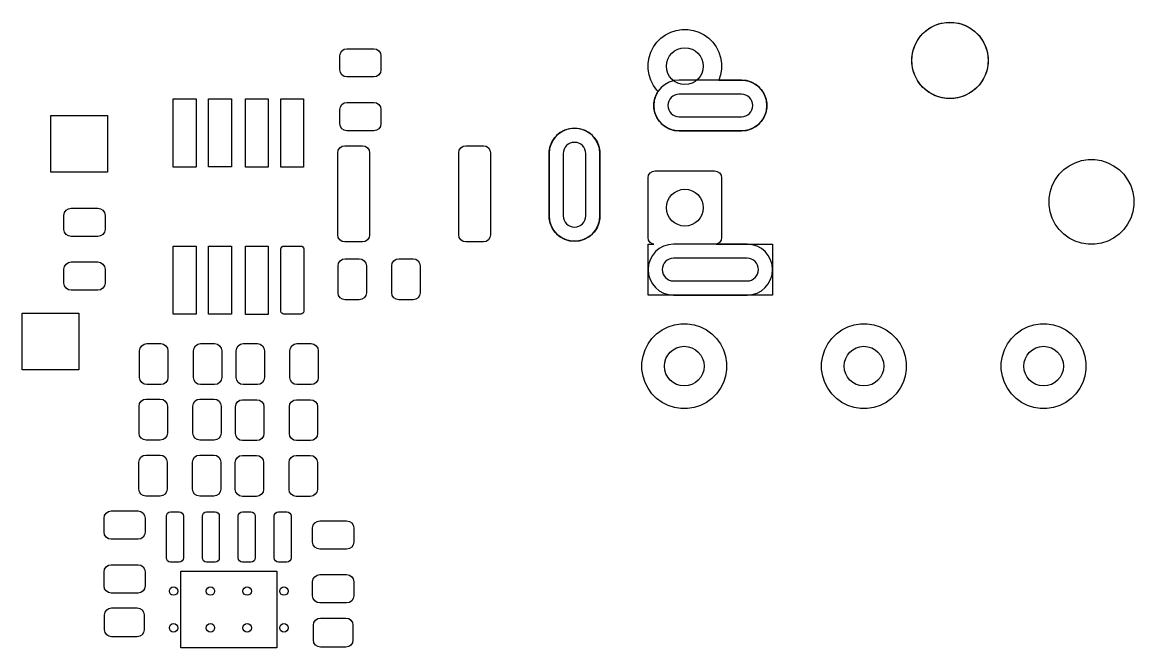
# Model space of a CAD drawing. Header units: inches. Extents: x 0.71 to 7.54, y -5.09 to -0.82.
# Drawn here: x 5.993 to 7.539, y -1.723 to -0.852 of the extents above; entities that cross this region are included whole.
import ezdxf

# ---------------------------------------------------------------- set-up
doc = ezdxf.new("R2010")
doc.units = ezdxf.units.IN
doc.header["$MEASUREMENT"] = 0
doc.layers.add('BLACK', color=250, linetype='CONTINUOUS')

msp = doc.modelspace()

# ---------------------------------------------------------------- linework, layer by layer
at = {"layer": 'BLACK', "linetype": 'CONTINUOUS'}
for p, q in [((6.8953, -0.866), (6.9029, -0.8636)), ((6.9029, -0.8636), (6.9108, -0.8623)), ((6.9108, -0.8623), (6.9189, -0.8623)), ((6.9189, -0.8623), (6.9268, -0.8636)), ((6.9268, -0.8636), (6.9344, -0.866)), ((7.2433, -0.8708), (7.2492, -0.8649)), ((7.2492, -0.8649), (7.2559, -0.86)), ((7.2559, -0.86), (7.2633, -0.8562)), ((7.2633, -0.8562), (7.2713, -0.8536)), ((7.2713, -0.8536), (7.2795, -0.8523)), ((7.2795, -0.8523), (7.2879, -0.8523)), ((7.2879, -0.8523), (7.2961, -0.8536)), ((7.2961, -0.8536), (7.304, -0.8562)), ((7.304, -0.8562), (7.3115, -0.86)), ((7.3115, -0.86), (7.3182, -0.8649)), ((7.3182, -0.8649), (7.3241, -0.8708)), ((6.8712, -0.8866), (6.8759, -0.8801)), ((6.8759, -0.8801), (6.8816, -0.8744)), ((6.8816, -0.8744), (6.8881, -0.8697)), ((6.8881, -0.8697), (6.8953, -0.866)), ((6.9344, -0.866), (6.9416, -0.8697)), ((6.9416, -0.8697), (6.9481, -0.8744)), ((6.9481, -0.8744), (6.9538, -0.8801)), ((6.9538, -0.8801), (6.9585, -0.8866)), ((7.2346, -0.885), (7.2384, -0.8775)), ((7.2384, -0.8775), (7.2433, -0.8708)), ((7.3241, -0.8708), (7.329, -0.8775)), ((7.329, -0.8775), (7.3328, -0.885)), ((6.4348, -0.8988), (6.4356, -0.8951)), ((6.4356, -0.8951), (6.4377, -0.8919)), ((6.4377, -0.8919), (6.4409, -0.8897)), ((6.4409, -0.8897), (6.4447, -0.889)), ((6.4447, -0.889), (6.4821, -0.889)), ((6.4821, -0.889), (6.4859, -0.8897)), ((6.4859, -0.8897), (6.489, -0.8919)), ((6.489, -0.8919), (6.4912, -0.8951)), ((6.4912, -0.8951), (6.4919, -0.8988)), ((6.8651, -0.9014), (6.8676, -0.8937)), ((6.8676, -0.8937), (6.8712, -0.8866)), ((6.9585, -0.8866), (6.9621, -0.8937)), ((6.9621, -0.8937), (6.9646, -0.9014)), ((7.2307, -0.9011), (7.232, -0.8929)), ((7.232, -0.8929), (7.2346, -0.885)), ((7.3328, -0.885), (7.3354, -0.8929)), ((7.3354, -0.8929), (7.3367, -0.9011)), ((6.4348, -0.9185), (6.4348, -0.8988)), ((6.4919, -0.8988), (6.4919, -0.9185)), ((6.8638, -0.9093), (6.8651, -0.9014)), ((6.8638, -0.9173), (6.8638, -0.9093)), ((6.9646, -0.9014), (6.9659, -0.9093)), ((6.9659, -0.9093), (6.9659, -0.9173)), ((7.2307, -0.9095), (7.2307, -0.9011)), ((7.232, -0.9177), (7.2307, -0.9095)), ((7.3367, -0.9095), (7.3354, -0.9177)), ((7.3367, -0.9011), (7.3367, -0.9095)), ((6.4356, -0.9223), (6.4348, -0.9185)), ((6.4377, -0.9255), (6.4356, -0.9223)), ((6.4409, -0.9276), (6.4377, -0.9255)), ((6.4447, -0.9283), (6.4409, -0.9276)), ((6.4859, -0.9276), (6.4821, -0.9283)), ((6.489, -0.9255), (6.4859, -0.9276)), ((6.4912, -0.9223), (6.489, -0.9255)), ((6.4919, -0.9185), (6.4912, -0.9223)), ((6.8651, -0.9253), (6.8638, -0.9173)), ((6.8676, -0.9329), (6.8651, -0.9253)), ((6.9646, -0.9253), (6.9622, -0.9326)), ((6.9659, -0.9173), (6.9646, -0.9253)), ((7.2346, -0.9256), (7.232, -0.9177)), ((7.2384, -0.9331), (7.2346, -0.9256)), ((7.3328, -0.9256), (7.329, -0.9331)), ((7.3354, -0.9177), (7.3328, -0.9256)), ((6.4821, -0.9283), (6.4447, -0.9283)), ((6.8712, -0.9401), (6.8676, -0.9329)), ((6.8759, -0.9466), (6.8712, -0.9401)), ((6.9936, -0.9326), (6.907, -0.9326)), ((6.9622, -0.9326), (6.9936, -0.9326)), ((6.9936, -0.9326), (6.9971, -0.9328)), ((6.9971, -0.9328), (7.0039, -0.9341)), ((7.0039, -0.9341), (7.0103, -0.9368)), ((7.0103, -0.9368), (7.0161, -0.9407)), ((7.0161, -0.9407), (7.021, -0.9456)), ((7.2433, -0.9398), (7.2384, -0.9331)), ((7.2492, -0.9457), (7.2433, -0.9398)), ((7.3241, -0.9398), (7.3182, -0.9457)), ((7.329, -0.9331), (7.3241, -0.9398)), ((6.8717, -0.9646), (6.8731, -0.9578)), ((6.8731, -0.9578), (6.8757, -0.9514)), ((6.8757, -0.9514), (6.8777, -0.9484)), ((6.8777, -0.9484), (6.8759, -0.9466)), ((7.021, -0.9456), (7.0248, -0.9514)), ((7.0248, -0.9514), (7.0275, -0.9578)), ((7.0275, -0.9578), (7.0289, -0.9646)), ((7.2559, -0.9506), (7.2492, -0.9457)), ((7.2633, -0.9544), (7.2559, -0.9506)), ((7.2713, -0.957), (7.2633, -0.9544)), ((7.2795, -0.9583), (7.2713, -0.957)), ((7.2879, -0.9583), (7.2795, -0.9583)), ((7.2961, -0.957), (7.2879, -0.9583)), ((7.304, -0.9544), (7.2961, -0.957)), ((7.3115, -0.9506), (7.304, -0.9544)), ((7.3182, -0.9457), (7.3115, -0.9506)), ((6.2028, -0.9591), (6.2029, -0.9589)), ((6.2028, -1.0535), (6.2028, -0.9591)), ((6.2029, -0.9589), (6.203, -0.9589)), ((6.203, -0.9589), (6.2346, -0.9589)), ((6.2346, -0.9589), (6.2348, -0.9589)), ((6.2348, -0.9589), (6.2348, -0.9591)), ((6.2348, -0.9591), (6.2348, -1.0535)), ((6.2521, -0.9591), (6.2521, -0.9589)), ((6.2521, -0.9589), (6.2523, -0.9589)), ((6.2521, -1.0534), (6.2521, -0.9591)), ((6.2523, -0.9589), (6.2839, -0.9589)), ((6.2839, -0.9589), (6.284, -0.9589)), ((6.284, -0.9589), (6.2841, -0.9591)), ((6.2841, -0.9591), (6.2841, -1.0534)), ((6.3034, -0.9591), (6.3034, -0.9589)), ((6.3034, -0.9589), (6.3036, -0.9589)), ((6.3034, -1.0535), (6.3034, -0.9591)), ((6.3036, -0.9589), (6.335, -0.9589)), ((6.335, -0.9589), (6.3352, -0.9589)), ((6.3352, -0.9589), (6.3352, -0.9591)), ((6.3352, -0.9591), (6.3352, -1.0535)), ((6.3526, -0.9591), (6.3527, -0.9589)), ((6.3526, -1.0535), (6.3526, -0.9591)), ((6.3527, -0.9589), (6.3528, -0.9589)), ((6.3528, -0.9589), (6.3843, -0.9589)), ((6.3843, -0.9589), (6.3844, -0.9589)), ((6.3844, -0.9589), (6.3844, -0.9591)), ((6.3844, -0.9591), (6.3844, -1.0535)), ((6.4348, -0.9736), (6.4356, -0.9699)), ((6.4348, -0.9933), (6.4348, -0.9736)), ((6.4356, -0.9699), (6.4377, -0.9667)), ((6.4377, -0.9667), (6.4409, -0.9645)), ((6.4409, -0.9645), (6.4447, -0.9638)), ((6.4447, -0.9638), (6.4821, -0.9638)), ((6.4821, -0.9638), (6.4859, -0.9645)), ((6.4859, -0.9645), (6.489, -0.9667)), ((6.489, -0.9667), (6.4912, -0.9699)), ((6.4912, -0.9699), (6.4919, -0.9736)), ((6.4919, -0.9736), (6.4919, -0.9933)), ((6.8717, -0.9715), (6.8717, -0.9646)), ((6.8731, -0.9783), (6.8717, -0.9715)), ((7.0289, -0.9715), (7.0275, -0.9783)), ((7.0289, -0.9646), (7.0289, -0.9715)), ((6.0327, -1.0606), (6.0327, -0.9819)), ((6.0327, -0.9819), (6.1114, -0.9819)), ((6.1114, -0.9819), (6.1114, -1.0606)), ((6.8757, -0.9848), (6.8731, -0.9783)), ((6.8796, -0.9905), (6.8757, -0.9848)), ((7.0248, -0.9848), (7.021, -0.9905)), ((7.0275, -0.9783), (7.0248, -0.9848)), ((6.4356, -0.9971), (6.4348, -0.9933)), ((6.4377, -1.0003), (6.4356, -0.9971)), ((6.4409, -1.0024), (6.4377, -1.0003)), ((6.4447, -1.0031), (6.4409, -1.0024)), ((6.4821, -1.0031), (6.4447, -1.0031)), ((6.4859, -1.0024), (6.4821, -1.0031)), ((6.489, -1.0003), (6.4859, -1.0024)), ((6.4912, -0.9971), (6.489, -1.0003)), ((6.4919, -0.9933), (6.4912, -0.9971)), ((6.7388, -1.0076), (6.7446, -1.0037)), ((6.7446, -1.0037), (6.751, -1.0011)), ((6.751, -1.0011), (6.7578, -0.9997)), ((6.7578, -0.9997), (6.7648, -0.9997)), ((6.7648, -0.9997), (6.7716, -1.0011)), ((6.7716, -1.0011), (6.778, -1.0037)), ((6.778, -1.0037), (6.7838, -1.0076)), ((6.8845, -0.9954), (6.8796, -0.9905)), ((6.8903, -0.9993), (6.8845, -0.9954)), ((6.8967, -1.002), (6.8903, -0.9993)), ((6.9035, -1.0033), (6.8967, -1.002)), ((6.907, -1.0035), (6.9035, -1.0033)), ((6.9936, -1.0035), (6.907, -1.0035)), ((6.907, -1.0035), (6.9936, -1.0035)), ((6.9971, -1.0033), (6.9936, -1.0035)), ((7.0039, -1.002), (6.9971, -1.0033)), ((7.0103, -0.9993), (7.0039, -1.002)), ((7.0161, -0.9954), (7.0103, -0.9993)), ((7.021, -0.9905), (7.0161, -0.9954)), ((6.7274, -1.0247), (6.7301, -1.0183)), ((6.7301, -1.0183), (6.7339, -1.0125)), ((6.7339, -1.0125), (6.7388, -1.0076)), ((6.7838, -1.0076), (6.7887, -1.0125)), ((6.7887, -1.0125), (6.7926, -1.0183)), ((6.7926, -1.0183), (6.7952, -1.0247)), ((6.4319, -1.0339), (6.4326, -1.0301)), ((6.4319, -1.148), (6.4319, -1.0339)), ((6.4326, -1.0301), (6.4348, -1.0269)), ((6.4348, -1.0269), (6.438, -1.0248)), ((6.438, -1.0248), (6.4417, -1.024)), ((6.4417, -1.024), (6.4663, -1.024)), ((6.4663, -1.024), (6.4701, -1.0248)), ((6.4701, -1.0248), (6.4733, -1.0269)), ((6.4733, -1.0269), (6.4754, -1.0301)), ((6.4754, -1.0301), (6.4762, -1.0339)), ((6.4762, -1.0339), (6.4762, -1.148)), ((6.6002, -1.0339), (6.6009, -1.0301)), ((6.6002, -1.148), (6.6002, -1.0339)), ((6.6009, -1.0301), (6.6031, -1.0269)), ((6.6031, -1.0269), (6.6063, -1.0248)), ((6.6063, -1.0248), (6.61, -1.024)), ((6.61, -1.024), (6.6346, -1.024)), ((6.6346, -1.024), (6.6384, -1.0248)), ((6.6384, -1.0248), (6.6416, -1.0269)), ((6.6416, -1.0269), (6.6437, -1.0301)), ((6.6437, -1.0301), (6.6445, -1.0339)), ((6.6445, -1.0339), (6.6445, -1.148)), ((6.7259, -1.035), (6.726, -1.0315)), ((6.7259, -1.1216), (6.7259, -1.035)), ((6.7259, -1.035), (6.7259, -1.1216)), ((6.726, -1.0315), (6.7274, -1.0247)), ((6.7952, -1.0247), (6.7966, -1.0315)), ((6.7966, -1.0315), (6.7967, -1.035)), ((6.7967, -1.035), (6.7967, -1.1216)), ((6.7967, -1.1216), (6.7967, -1.035)), ((7.4497, -1.0518), (7.4579, -1.0476)), ((7.4579, -1.0476), (7.4667, -1.0447)), ((7.4667, -1.0447), (7.4759, -1.0433)), ((7.4759, -1.0433), (7.4852, -1.0433)), ((7.4852, -1.0433), (7.4943, -1.0447)), ((7.4943, -1.0447), (7.5031, -1.0476)), ((7.5031, -1.0476), (7.5114, -1.0518)), ((6.1114, -1.0606), (6.0327, -1.0606)), ((6.2029, -1.0536), (6.2028, -1.0535)), ((6.203, -1.0537), (6.2029, -1.0536)), ((6.2346, -1.0537), (6.203, -1.0537)), ((6.2348, -1.0536), (6.2346, -1.0537)), ((6.2348, -1.0535), (6.2348, -1.0536)), ((6.2521, -1.0536), (6.2521, -1.0534)), ((6.2523, -1.0536), (6.2521, -1.0536)), ((6.2839, -1.0536), (6.2523, -1.0536)), ((6.284, -1.0536), (6.2839, -1.0536)), ((6.2841, -1.0534), (6.284, -1.0536)), ((6.3034, -1.0536), (6.3034, -1.0535)), ((6.3036, -1.0537), (6.3034, -1.0536)), ((6.335, -1.0537), (6.3036, -1.0537)), ((6.3352, -1.0536), (6.335, -1.0537)), ((6.3352, -1.0535), (6.3352, -1.0536)), ((6.3527, -1.0536), (6.3526, -1.0535)), ((6.3528, -1.0537), (6.3527, -1.0536)), ((6.3843, -1.0537), (6.3528, -1.0537)), ((6.3844, -1.0536), (6.3843, -1.0537)), ((6.3844, -1.0535), (6.3844, -1.0536)), ((6.8637, -1.0688), (6.8644, -1.0651)), ((6.8644, -1.0651), (6.8666, -1.0619)), ((6.8666, -1.0619), (6.8697, -1.0597)), ((6.8697, -1.0597), (6.8735, -1.059)), ((6.8735, -1.059), (6.9562, -1.059)), ((6.9562, -1.059), (6.96, -1.0597)), ((6.96, -1.0597), (6.9631, -1.0619)), ((6.9631, -1.0619), (6.9653, -1.0651)), ((6.9653, -1.0651), (6.966, -1.0688)), ((7.4302, -1.0713), (7.4356, -1.0638)), ((7.4356, -1.0638), (7.4422, -1.0572)), ((7.4422, -1.0572), (7.4497, -1.0518)), ((7.5114, -1.0518), (7.5189, -1.0572)), ((7.5189, -1.0572), (7.5254, -1.0638)), ((7.5254, -1.0638), (7.5309, -1.0713)), ((6.8637, -1.1515), (6.8637, -1.0688)), ((6.966, -1.0688), (6.966, -1.1515)), ((7.4231, -1.0884), (7.426, -1.0795)), ((7.426, -1.0795), (7.4302, -1.0713)), ((7.5309, -1.0713), (7.5351, -1.0795)), ((7.5351, -1.0795), (7.538, -1.0884)), ((7.4217, -1.0975), (7.4231, -1.0884)), ((7.4217, -1.1068), (7.4217, -1.0975)), ((7.538, -1.0884), (7.5394, -1.0975)), ((7.5394, -1.0975), (7.5394, -1.1068)), ((6.0539, -1.1139), (6.0571, -1.1118)), ((6.0571, -1.1118), (6.0608, -1.111)), ((6.0608, -1.111), (6.0982, -1.111)), ((6.0982, -1.111), (6.102, -1.1118)), ((6.102, -1.1118), (6.1052, -1.1139)), ((7.4231, -1.1159), (7.4217, -1.1068)), ((7.5394, -1.1068), (7.538, -1.1159)), ((6.051, -1.1209), (6.0517, -1.1171)), ((6.051, -1.1406), (6.051, -1.1209)), ((6.0517, -1.1171), (6.0539, -1.1139)), ((6.1052, -1.1139), (6.1073, -1.1171)), ((6.1073, -1.1171), (6.1081, -1.1209)), ((6.1081, -1.1209), (6.1081, -1.1406)), ((6.726, -1.1251), (6.7259, -1.1216)), ((6.7274, -1.1319), (6.726, -1.1251)), ((6.7966, -1.1251), (6.7952, -1.1319)), ((6.7967, -1.1216), (6.7966, -1.1251)), ((7.426, -1.1247), (7.4231, -1.1159)), ((7.4302, -1.133), (7.426, -1.1247)), ((7.5351, -1.1247), (7.5309, -1.133)), ((7.538, -1.1159), (7.5351, -1.1247)), ((6.0517, -1.1443), (6.051, -1.1406)), ((6.0539, -1.1475), (6.0517, -1.1443)), ((6.1073, -1.1443), (6.1052, -1.1475)), ((6.1081, -1.1406), (6.1073, -1.1443)), ((6.7301, -1.1383), (6.7274, -1.1319)), ((6.7339, -1.1441), (6.7301, -1.1383)), ((6.7388, -1.149), (6.7339, -1.1441)), ((6.7887, -1.1441), (6.7838, -1.149)), ((6.7926, -1.1383), (6.7887, -1.1441)), ((6.7952, -1.1319), (6.7926, -1.1383)), ((7.4356, -1.1405), (7.4302, -1.133)), ((7.4422, -1.147), (7.4356, -1.1405)), ((7.5254, -1.1405), (7.5189, -1.147)), ((7.5309, -1.133), (7.5254, -1.1405)), ((6.0571, -1.1496), (6.0539, -1.1475)), ((6.0608, -1.1504), (6.0571, -1.1496)), ((6.0982, -1.1504), (6.0608, -1.1504)), ((6.102, -1.1496), (6.0982, -1.1504)), ((6.1052, -1.1475), (6.102, -1.1496)), ((6.4326, -1.1518), (6.4319, -1.148)), ((6.4348, -1.155), (6.4326, -1.1518)), ((6.438, -1.1571), (6.4348, -1.155)), ((6.4417, -1.1579), (6.438, -1.1571)), ((6.4663, -1.1579), (6.4417, -1.1579)), ((6.4701, -1.1571), (6.4663, -1.1579)), ((6.4733, -1.155), (6.4701, -1.1571)), ((6.4754, -1.1518), (6.4733, -1.155)), ((6.4762, -1.148), (6.4754, -1.1518)), ((6.6009, -1.1518), (6.6002, -1.148)), ((6.6031, -1.155), (6.6009, -1.1518)), ((6.6063, -1.1571), (6.6031, -1.155)), ((6.61, -1.1579), (6.6063, -1.1571)), ((6.6346, -1.1579), (6.61, -1.1579)), ((6.6384, -1.1571), (6.6346, -1.1579)), ((6.6416, -1.155), (6.6384, -1.1571)), ((6.6437, -1.1518), (6.6416, -1.155)), ((6.6445, -1.148), (6.6437, -1.1518)), ((6.7446, -1.1528), (6.7388, -1.149)), ((6.751, -1.1555), (6.7446, -1.1528)), ((6.7578, -1.1569), (6.751, -1.1555)), ((6.7648, -1.1569), (6.7578, -1.1569)), ((6.7716, -1.1555), (6.7648, -1.1569)), ((6.778, -1.1528), (6.7716, -1.1555)), ((6.7838, -1.149), (6.778, -1.1528)), ((6.8644, -1.1553), (6.8637, -1.1515)), ((6.8666, -1.1585), (6.8644, -1.1553)), ((6.8697, -1.1606), (6.8666, -1.1585)), ((6.9631, -1.1585), (6.96, -1.1606)), ((6.9653, -1.1553), (6.9631, -1.1585)), ((6.966, -1.1515), (6.9653, -1.1553)), ((7.4497, -1.1525), (7.4422, -1.147)), ((7.4579, -1.1567), (7.4497, -1.1525)), ((7.4667, -1.1596), (7.4579, -1.1567)), ((7.4759, -1.161), (7.4667, -1.1596)), ((7.4943, -1.1596), (7.4852, -1.161)), ((7.5031, -1.1567), (7.4943, -1.1596)), ((7.5114, -1.1525), (7.5031, -1.1567)), ((7.5189, -1.147), (7.5114, -1.1525)), ((6.2029, -1.1638), (6.203, -1.1636)), ((6.2029, -1.2583), (6.2029, -1.1638)), ((6.203, -1.1636), (6.2031, -1.1636)), ((6.2031, -1.1636), (6.2346, -1.1636)), ((6.2346, -1.1636), (6.2348, -1.1636)), ((6.2348, -1.1636), (6.2348, -1.1638)), ((6.2348, -1.1638), (6.2348, -1.2583)), ((6.2521, -1.1638), (6.2522, -1.1636)), ((6.2521, -1.2584), (6.2521, -1.1638)), ((6.2522, -1.1636), (6.2523, -1.1636)), ((6.2523, -1.1636), (6.2839, -1.1636)), ((6.2839, -1.1636), (6.284, -1.1636)), ((6.284, -1.1636), (6.2841, -1.1638)), ((6.2841, -1.1638), (6.2841, -1.2584)), ((6.3034, -1.1638), (6.3034, -1.1636)), ((6.3034, -1.1636), (6.3036, -1.1636)), ((6.3034, -1.2586), (6.3034, -1.1638)), ((6.3036, -1.1636), (6.335, -1.1636)), ((6.335, -1.1636), (6.3352, -1.1636)), ((6.3352, -1.1636), (6.3352, -1.1638)), ((6.3352, -1.1638), (6.3352, -1.2586)), ((6.3529, -1.1677), (6.3532, -1.1662)), ((6.3529, -1.2543), (6.3529, -1.1677)), ((6.3532, -1.1662), (6.3541, -1.1649)), ((6.3541, -1.1649), (6.3554, -1.164)), ((6.3554, -1.164), (6.3569, -1.1637)), ((6.3569, -1.1637), (6.3805, -1.1637)), ((6.3805, -1.1637), (6.382, -1.164)), ((6.382, -1.164), (6.3834, -1.1649)), ((6.3834, -1.1649), (6.3842, -1.1662)), ((6.3842, -1.1662), (6.3845, -1.1677)), ((6.3845, -1.1677), (6.3845, -1.2543)), ((6.8637, -1.2318), (6.8637, -1.161)), ((6.8637, -1.161), (6.8715, -1.161)), ((6.8715, -1.161), (6.8697, -1.1606)), ((7.0015, -1.161), (6.8991, -1.161)), ((6.96, -1.1606), (6.9582, -1.161)), ((6.9582, -1.161), (7.0369, -1.161)), ((7.0369, -1.161), (7.0369, -1.2318)), ((7.4852, -1.161), (7.4759, -1.161)), ((6.0517, -1.1919), (6.0539, -1.1887)), ((6.0539, -1.1887), (6.0571, -1.1866)), ((6.0571, -1.1866), (6.0608, -1.1858)), ((6.0608, -1.1858), (6.0982, -1.1858)), ((6.0982, -1.1858), (6.102, -1.1866)), ((6.102, -1.1866), (6.1052, -1.1887)), ((6.1052, -1.1887), (6.1073, -1.1919)), ((6.4323, -1.1911), (6.433, -1.1874)), ((6.433, -1.1874), (6.4352, -1.1842)), ((6.4352, -1.1842), (6.4384, -1.182)), ((6.4384, -1.182), (6.4421, -1.1813)), ((6.4421, -1.1813), (6.4618, -1.1813)), ((6.4618, -1.1813), (6.4656, -1.182)), ((6.4656, -1.182), (6.4688, -1.1842)), ((6.4688, -1.1842), (6.4709, -1.1874)), ((6.4709, -1.1874), (6.4717, -1.1911)), ((6.5071, -1.1911), (6.5078, -1.1874)), ((6.5078, -1.1874), (6.51, -1.1842)), ((6.51, -1.1842), (6.5132, -1.182)), ((6.5132, -1.182), (6.5169, -1.1813)), ((6.5169, -1.1813), (6.5366, -1.1813)), ((6.5366, -1.1813), (6.5404, -1.182)), ((6.5404, -1.182), (6.5436, -1.1842)), ((6.5436, -1.1842), (6.5457, -1.1874)), ((6.5457, -1.1874), (6.5465, -1.1911)), ((6.051, -1.1957), (6.0517, -1.1919)), ((6.051, -1.2154), (6.051, -1.1957)), ((6.1073, -1.1919), (6.1081, -1.1957)), ((6.1081, -1.1957), (6.1081, -1.2154)), ((6.4323, -1.2285), (6.4323, -1.1911)), ((6.4717, -1.1911), (6.4717, -1.2285)), ((6.5071, -1.2285), (6.5071, -1.1911)), ((6.5465, -1.1911), (6.5465, -1.2285)), ((6.0517, -1.2191), (6.051, -1.2154)), ((6.0539, -1.2223), (6.0517, -1.2191)), ((6.1073, -1.2191), (6.1052, -1.2223)), ((6.1081, -1.2154), (6.1073, -1.2191)), ((6.0571, -1.2244), (6.0539, -1.2223)), ((6.0608, -1.2252), (6.0571, -1.2244)), ((6.0982, -1.2252), (6.0608, -1.2252)), ((6.102, -1.2244), (6.0982, -1.2252)), ((6.1052, -1.2223), (6.102, -1.2244)), ((6.433, -1.2323), (6.4323, -1.2285)), ((6.4352, -1.2355), (6.433, -1.2323)), ((6.4384, -1.2376), (6.4352, -1.2355)), ((6.4688, -1.2355), (6.4656, -1.2376)), ((6.4709, -1.2323), (6.4688, -1.2355)), ((6.4717, -1.2285), (6.4709, -1.2323)), ((6.5078, -1.2323), (6.5071, -1.2285)), ((6.51, -1.2355), (6.5078, -1.2323)), ((6.5132, -1.2376), (6.51, -1.2355)), ((6.5436, -1.2355), (6.5404, -1.2376)), ((6.5457, -1.2323), (6.5436, -1.2355)), ((6.5465, -1.2285), (6.5457, -1.2323)), ((7.0369, -1.2318), (6.8637, -1.2318)), ((6.8991, -1.2318), (7.0015, -1.2318)), ((6.4421, -1.2384), (6.4384, -1.2376)), ((6.4618, -1.2384), (6.4421, -1.2384)), ((6.4656, -1.2376), (6.4618, -1.2384)), ((6.5169, -1.2384), (6.5132, -1.2376)), ((6.5366, -1.2384), (6.5169, -1.2384)), ((6.5404, -1.2376), (6.5366, -1.2384)), ((5.9929, -1.3358), (5.9929, -1.2571)), ((5.9929, -1.2571), (6.0717, -1.2571)), ((6.0717, -1.2571), (6.0717, -1.3358)), ((6.203, -1.2585), (6.2029, -1.2583)), ((6.2031, -1.2585), (6.203, -1.2585)), ((6.2346, -1.2585), (6.2031, -1.2585)), ((6.2348, -1.2585), (6.2346, -1.2585)), ((6.2348, -1.2583), (6.2348, -1.2585)), ((6.2522, -1.2585), (6.2521, -1.2584)), ((6.2523, -1.2586), (6.2522, -1.2585)), ((6.2839, -1.2586), (6.2523, -1.2586)), ((6.284, -1.2585), (6.2839, -1.2586)), ((6.2841, -1.2584), (6.284, -1.2585)), ((6.3034, -1.2587), (6.3034, -1.2586)), ((6.3036, -1.2588), (6.3034, -1.2587)), ((6.335, -1.2588), (6.3036, -1.2588)), ((6.3352, -1.2587), (6.335, -1.2588)), ((6.3352, -1.2586), (6.3352, -1.2587)), ((6.3532, -1.2559), (6.3529, -1.2543)), ((6.3541, -1.2572), (6.3532, -1.2559)), ((6.3554, -1.258), (6.3541, -1.2572)), ((6.3569, -1.2583), (6.3554, -1.258)), ((6.3805, -1.2583), (6.3569, -1.2583)), ((6.382, -1.258), (6.3805, -1.2583)), ((6.3834, -1.2572), (6.382, -1.258)), ((6.3842, -1.2559), (6.3834, -1.2572)), ((6.3845, -1.2543), (6.3842, -1.2559)), ((6.8756, -1.2858), (6.8831, -1.2804)), ((6.8831, -1.2804), (6.8914, -1.2761)), ((6.8914, -1.2761), (6.9002, -1.2733)), ((6.9002, -1.2733), (6.9093, -1.2718)), ((6.9093, -1.2718), (6.9186, -1.2718)), ((6.9186, -1.2718), (6.9278, -1.2733)), ((6.9278, -1.2733), (6.9366, -1.2761)), ((6.9366, -1.2761), (6.9448, -1.2804)), ((6.9448, -1.2804), (6.9523, -1.2858)), ((7.1256, -1.2858), (7.1331, -1.2804)), ((7.1331, -1.2804), (7.1414, -1.2761)), ((7.1414, -1.2761), (7.1502, -1.2733)), ((7.1502, -1.2733), (7.1593, -1.2718)), ((7.1593, -1.2718), (7.1686, -1.2718)), ((7.1686, -1.2718), (7.1778, -1.2733)), ((7.1778, -1.2733), (7.1866, -1.2761)), ((7.1866, -1.2761), (7.1948, -1.2804)), ((7.1948, -1.2804), (7.2023, -1.2858)), ((7.3756, -1.2858), (7.3831, -1.2804)), ((7.3831, -1.2804), (7.3914, -1.2761)), ((7.3914, -1.2761), (7.4002, -1.2733)), ((7.4002, -1.2733), (7.4093, -1.2718)), ((7.4093, -1.2718), (7.4186, -1.2718)), ((7.4186, -1.2718), (7.4278, -1.2733)), ((7.4278, -1.2733), (7.4366, -1.2761)), ((7.4366, -1.2761), (7.4448, -1.2804)), ((7.4448, -1.2804), (7.4523, -1.2858)), ((6.8636, -1.2999), (6.8691, -1.2924)), ((6.8691, -1.2924), (6.8756, -1.2858)), ((6.9523, -1.2858), (6.9589, -1.2924)), ((6.9589, -1.2924), (6.9643, -1.2999)), ((7.1136, -1.2999), (7.1191, -1.2924)), ((7.1191, -1.2924), (7.1256, -1.2858)), ((7.2023, -1.2858), (7.2089, -1.2924)), ((7.2089, -1.2924), (7.2143, -1.2999)), ((7.3636, -1.2999), (7.3691, -1.2924)), ((7.3691, -1.2924), (7.3756, -1.2858)), ((7.4523, -1.2858), (7.4589, -1.2924)), ((7.4589, -1.2924), (7.4643, -1.2999)), ((6.1563, -1.3093), (6.157, -1.3055)), ((6.1563, -1.3467), (6.1563, -1.3093)), ((6.157, -1.3055), (6.1592, -1.3023)), ((6.1592, -1.3023), (6.1624, -1.3002)), ((6.1624, -1.3002), (6.1661, -1.2994)), ((6.1661, -1.2994), (6.1858, -1.2994)), ((6.1858, -1.2994), (6.1896, -1.3002)), ((6.1896, -1.3002), (6.1928, -1.3023)), ((6.1928, -1.3023), (6.1949, -1.3055)), ((6.1949, -1.3055), (6.1957, -1.3093)), ((6.1957, -1.3093), (6.1957, -1.3467)), ((6.2311, -1.3093), (6.2319, -1.3055)), ((6.2311, -1.3467), (6.2311, -1.3093)), ((6.2319, -1.3055), (6.234, -1.3023)), ((6.234, -1.3023), (6.2372, -1.3002)), ((6.2372, -1.3002), (6.2409, -1.2994)), ((6.2409, -1.2994), (6.2606, -1.2994)), ((6.2606, -1.2994), (6.2644, -1.3002)), ((6.2644, -1.3002), (6.2676, -1.3023)), ((6.2676, -1.3023), (6.2697, -1.3055)), ((6.2697, -1.3055), (6.2705, -1.3093)), ((6.2705, -1.3093), (6.2705, -1.3467)), ((6.2906, -1.3093), (6.2913, -1.3055)), ((6.2906, -1.3467), (6.2906, -1.3093)), ((6.2913, -1.3055), (6.2934, -1.3023)), ((6.2934, -1.3023), (6.2966, -1.3002)), ((6.2966, -1.3002), (6.3004, -1.2994)), ((6.3004, -1.2994), (6.3201, -1.2994)), ((6.3201, -1.2994), (6.3238, -1.3002)), ((6.3238, -1.3002), (6.327, -1.3023)), ((6.327, -1.3023), (6.3292, -1.3055)), ((6.3292, -1.3055), (6.3299, -1.3093)), ((6.3299, -1.3093), (6.3299, -1.3467)), ((6.3654, -1.3093), (6.3661, -1.3055)), ((6.3654, -1.3467), (6.3654, -1.3093)), ((6.3661, -1.3055), (6.3682, -1.3023)), ((6.3682, -1.3023), (6.3714, -1.3002)), ((6.3714, -1.3002), (6.3752, -1.2994)), ((6.3752, -1.2994), (6.3949, -1.2994)), ((6.3949, -1.2994), (6.3986, -1.3002)), ((6.3986, -1.3002), (6.4018, -1.3023)), ((6.4018, -1.3023), (6.404, -1.3055)), ((6.404, -1.3055), (6.4047, -1.3093)), ((6.4047, -1.3093), (6.4047, -1.3467)), ((6.8566, -1.3169), (6.8594, -1.3081)), ((6.8594, -1.3081), (6.8636, -1.2999)), ((6.9643, -1.2999), (6.9685, -1.3081)), ((6.9685, -1.3081), (6.9714, -1.3169)), ((7.1066, -1.3169), (7.1094, -1.3081)), ((7.1094, -1.3081), (7.1136, -1.2999)), ((7.2143, -1.2999), (7.2185, -1.3081)), ((7.2185, -1.3081), (7.2214, -1.3169)), ((7.3566, -1.3169), (7.3594, -1.3081)), ((7.3594, -1.3081), (7.3636, -1.2999)), ((7.4643, -1.2999), (7.4685, -1.3081)), ((7.4685, -1.3081), (7.4714, -1.3169)), ((6.8551, -1.3261), (6.8566, -1.3169)), ((6.8551, -1.3353), (6.8551, -1.3261)), ((6.9714, -1.3169), (6.9728, -1.3261)), ((6.9728, -1.3261), (6.9728, -1.3353)), ((7.1051, -1.3261), (7.1066, -1.3169)), ((7.1051, -1.3353), (7.1051, -1.3261)), ((7.2214, -1.3169), (7.2228, -1.3261)), ((7.2228, -1.3261), (7.2228, -1.3353)), ((7.3551, -1.3261), (7.3566, -1.3169)), ((7.3551, -1.3353), (7.3551, -1.3261)), ((7.4714, -1.3169), (7.4728, -1.3261)), ((7.4728, -1.3261), (7.4728, -1.3353)), ((6.0717, -1.3358), (5.9929, -1.3358)), ((6.8566, -1.3445), (6.8551, -1.3353)), ((6.8594, -1.3533), (6.8566, -1.3445)), ((6.9714, -1.3445), (6.9685, -1.3533)), ((6.9728, -1.3353), (6.9714, -1.3445)), ((7.1066, -1.3445), (7.1051, -1.3353)), ((7.1094, -1.3533), (7.1066, -1.3445)), ((7.2214, -1.3445), (7.2185, -1.3533)), ((7.2228, -1.3353), (7.2214, -1.3445)), ((7.3566, -1.3445), (7.3551, -1.3353)), ((7.3594, -1.3533), (7.3566, -1.3445)), ((7.4714, -1.3445), (7.4685, -1.3533)), ((7.4728, -1.3353), (7.4714, -1.3445)), ((6.157, -1.3504), (6.1563, -1.3467)), ((6.1592, -1.3536), (6.157, -1.3504)), ((6.1624, -1.3557), (6.1592, -1.3536)), ((6.1661, -1.3565), (6.1624, -1.3557)), ((6.1858, -1.3565), (6.1661, -1.3565)), ((6.1896, -1.3557), (6.1858, -1.3565)), ((6.1928, -1.3536), (6.1896, -1.3557)), ((6.1949, -1.3504), (6.1928, -1.3536)), ((6.1957, -1.3467), (6.1949, -1.3504)), ((6.2319, -1.3504), (6.2311, -1.3467)), ((6.234, -1.3536), (6.2319, -1.3504)), ((6.2372, -1.3557), (6.234, -1.3536)), ((6.2409, -1.3565), (6.2372, -1.3557)), ((6.2606, -1.3565), (6.2409, -1.3565)), ((6.2644, -1.3557), (6.2606, -1.3565)), ((6.2676, -1.3536), (6.2644, -1.3557)), ((6.2697, -1.3504), (6.2676, -1.3536)), ((6.2705, -1.3467), (6.2697, -1.3504)), ((6.2913, -1.3504), (6.2906, -1.3467)), ((6.2934, -1.3536), (6.2913, -1.3504)), ((6.2966, -1.3557), (6.2934, -1.3536)), ((6.3004, -1.3565), (6.2966, -1.3557)), ((6.3201, -1.3565), (6.3004, -1.3565)), ((6.3238, -1.3557), (6.3201, -1.3565)), ((6.327, -1.3536), (6.3238, -1.3557)), ((6.3292, -1.3504), (6.327, -1.3536)), ((6.3299, -1.3467), (6.3292, -1.3504)), ((6.3661, -1.3504), (6.3654, -1.3467)), ((6.3682, -1.3536), (6.3661, -1.3504)), ((6.3714, -1.3557), (6.3682, -1.3536)), ((6.3752, -1.3565), (6.3714, -1.3557)), ((6.3949, -1.3565), (6.3752, -1.3565)), ((6.3986, -1.3557), (6.3949, -1.3565)), ((6.4018, -1.3536), (6.3986, -1.3557)), ((6.404, -1.3504), (6.4018, -1.3536)), ((6.4047, -1.3467), (6.404, -1.3504)), ((6.8636, -1.3616), (6.8594, -1.3533)), ((6.9685, -1.3533), (6.9643, -1.3616)), ((7.1136, -1.3616), (7.1094, -1.3533)), ((7.2185, -1.3533), (7.2143, -1.3616)), ((7.3636, -1.3616), (7.3594, -1.3533)), ((7.4685, -1.3533), (7.4643, -1.3616)), ((6.8691, -1.3691), (6.8636, -1.3616)), ((6.8756, -1.3756), (6.8691, -1.3691)), ((6.8831, -1.3811), (6.8756, -1.3756)), ((6.9523, -1.3756), (6.9448, -1.3811)), ((6.9589, -1.3691), (6.9523, -1.3756)), ((6.9643, -1.3616), (6.9589, -1.3691)), ((7.1191, -1.3691), (7.1136, -1.3616)), ((7.1256, -1.3756), (7.1191, -1.3691)), ((7.1331, -1.3811), (7.1256, -1.3756)), ((7.2023, -1.3756), (7.1948, -1.3811)), ((7.2089, -1.3691), (7.2023, -1.3756)), ((7.2143, -1.3616), (7.2089, -1.3691)), ((7.3691, -1.3691), (7.3636, -1.3616)), ((7.3756, -1.3756), (7.3691, -1.3691)), ((7.3831, -1.3811), (7.3756, -1.3756)), ((7.4523, -1.3756), (7.4448, -1.3811)), ((7.4589, -1.3691), (7.4523, -1.3756)), ((7.4643, -1.3616), (7.4589, -1.3691)), ((6.1555, -1.3864), (6.1563, -1.3827)), ((6.1555, -1.4238), (6.1555, -1.3864)), ((6.1563, -1.3827), (6.1584, -1.3795)), ((6.1584, -1.3795), (6.1616, -1.3773)), ((6.1616, -1.3773), (6.1654, -1.3766)), ((6.1654, -1.3766), (6.185, -1.3766)), ((6.185, -1.3766), (6.1888, -1.3773)), ((6.1888, -1.3773), (6.192, -1.3795)), ((6.192, -1.3795), (6.1941, -1.3827)), ((6.1941, -1.3827), (6.1949, -1.3864)), ((6.1949, -1.3864), (6.1949, -1.4238)), ((6.2303, -1.3864), (6.2311, -1.3827)), ((6.2303, -1.4238), (6.2303, -1.3864)), ((6.2311, -1.3827), (6.2332, -1.3795)), ((6.2332, -1.3795), (6.2364, -1.3773)), ((6.2364, -1.3773), (6.2402, -1.3766)), ((6.2402, -1.3766), (6.2598, -1.3766)), ((6.2598, -1.3766), (6.2636, -1.3773)), ((6.2636, -1.3773), (6.2668, -1.3795)), ((6.2668, -1.3795), (6.2689, -1.3827)), ((6.2689, -1.3827), (6.2697, -1.3864)), ((6.2697, -1.3864), (6.2697, -1.4238)), ((6.2898, -1.3872), (6.2905, -1.3834)), ((6.2898, -1.4246), (6.2898, -1.3872)), ((6.2905, -1.3834), (6.2926, -1.3802)), ((6.2926, -1.3802), (6.2958, -1.3781)), ((6.2958, -1.3781), (6.2996, -1.3774)), ((6.2996, -1.3774), (6.3193, -1.3774)), ((6.3193, -1.3774), (6.3231, -1.3781)), ((6.3231, -1.3781), (6.3263, -1.3802)), ((6.3263, -1.3802), (6.3284, -1.3834)), ((6.3284, -1.3834), (6.3291, -1.3872)), ((6.3291, -1.3872), (6.3291, -1.4246)), ((6.3646, -1.3872), (6.3653, -1.3834)), ((6.3646, -1.4246), (6.3646, -1.3872)), ((6.3653, -1.3834), (6.3674, -1.3802)), ((6.3674, -1.3802), (6.3706, -1.3781)), ((6.3706, -1.3781), (6.3744, -1.3774)), ((6.3744, -1.3774), (6.3941, -1.3774)), ((6.3941, -1.3774), (6.3979, -1.3781)), ((6.3979, -1.3781), (6.4011, -1.3802)), ((6.4011, -1.3802), (6.4032, -1.3834)), ((6.4032, -1.3834), (6.4039, -1.3872)), ((6.4039, -1.3872), (6.4039, -1.4246)), ((6.8914, -1.3853), (6.8831, -1.3811)), ((6.9002, -1.3881), (6.8914, -1.3853)), ((6.9093, -1.3896), (6.9002, -1.3881)), ((6.9186, -1.3896), (6.9093, -1.3896)), ((6.9278, -1.3881), (6.9186, -1.3896)), ((6.9366, -1.3853), (6.9278, -1.3881)), ((6.9448, -1.3811), (6.9366, -1.3853)), ((7.1414, -1.3853), (7.1331, -1.3811)), ((7.1502, -1.3881), (7.1414, -1.3853)), ((7.1593, -1.3896), (7.1502, -1.3881)), ((7.1686, -1.3896), (7.1593, -1.3896)), ((7.1778, -1.3881), (7.1686, -1.3896)), ((7.1866, -1.3853), (7.1778, -1.3881)), ((7.1948, -1.3811), (7.1866, -1.3853)), ((7.3914, -1.3853), (7.3831, -1.3811)), ((7.4002, -1.3881), (7.3914, -1.3853)), ((7.4093, -1.3896), (7.4002, -1.3881)), ((7.4186, -1.3896), (7.4093, -1.3896)), ((7.4278, -1.3881), (7.4186, -1.3896)), ((7.4366, -1.3853), (7.4278, -1.3881)), ((7.4448, -1.3811), (7.4366, -1.3853)), ((6.1563, -1.4276), (6.1555, -1.4238)), ((6.1584, -1.4308), (6.1563, -1.4276)), ((6.1616, -1.4329), (6.1584, -1.4308)), ((6.1654, -1.4337), (6.1616, -1.4329)), ((6.185, -1.4337), (6.1654, -1.4337)), ((6.1888, -1.4329), (6.185, -1.4337)), ((6.192, -1.4308), (6.1888, -1.4329)), ((6.1941, -1.4276), (6.192, -1.4308)), ((6.1949, -1.4238), (6.1941, -1.4276)), ((6.2311, -1.4276), (6.2303, -1.4238)), ((6.2332, -1.4308), (6.2311, -1.4276)), ((6.2364, -1.4329), (6.2332, -1.4308)), ((6.2402, -1.4337), (6.2364, -1.4329)), ((6.2598, -1.4337), (6.2402, -1.4337)), ((6.2636, -1.4329), (6.2598, -1.4337)), ((6.2668, -1.4308), (6.2636, -1.4329)), ((6.2689, -1.4276), (6.2668, -1.4308)), ((6.2697, -1.4238), (6.2689, -1.4276)), ((6.2905, -1.4284), (6.2898, -1.4246)), ((6.2926, -1.4316), (6.2905, -1.4284)), ((6.2958, -1.4337), (6.2926, -1.4316)), ((6.2996, -1.4344), (6.2958, -1.4337)), ((6.3193, -1.4344), (6.2996, -1.4344)), ((6.3231, -1.4337), (6.3193, -1.4344)), ((6.3263, -1.4316), (6.3231, -1.4337)), ((6.3284, -1.4284), (6.3263, -1.4316)), ((6.3291, -1.4246), (6.3284, -1.4284)), ((6.3653, -1.4284), (6.3646, -1.4246)), ((6.3674, -1.4316), (6.3653, -1.4284)), ((6.3706, -1.4337), (6.3674, -1.4316)), ((6.3744, -1.4344), (6.3706, -1.4337)), ((6.3941, -1.4344), (6.3744, -1.4344)), ((6.3979, -1.4337), (6.3941, -1.4344)), ((6.4011, -1.4316), (6.3979, -1.4337)), ((6.4032, -1.4284), (6.4011, -1.4316)), ((6.4039, -1.4246), (6.4032, -1.4284)), ((6.1551, -1.4644), (6.1559, -1.4606)), ((6.1551, -1.5018), (6.1551, -1.4644)), ((6.1559, -1.4606), (6.158, -1.4574)), ((6.158, -1.4574), (6.1612, -1.4553)), ((6.1612, -1.4553), (6.165, -1.4545)), ((6.165, -1.4545), (6.1846, -1.4545)), ((6.1846, -1.4545), (6.1884, -1.4553)), ((6.1884, -1.4553), (6.1916, -1.4574)), ((6.1916, -1.4574), (6.1937, -1.4606)), ((6.1937, -1.4606), (6.1945, -1.4644)), ((6.1945, -1.4644), (6.1945, -1.5018)), ((6.2299, -1.4644), (6.2307, -1.4606)), ((6.2299, -1.5018), (6.2299, -1.4644)), ((6.2307, -1.4606), (6.2328, -1.4574)), ((6.2328, -1.4574), (6.236, -1.4553)), ((6.236, -1.4553), (6.2398, -1.4545)), ((6.2398, -1.4545), (6.2594, -1.4545)), ((6.2594, -1.4545), (6.2632, -1.4553)), ((6.2632, -1.4553), (6.2664, -1.4574)), ((6.2664, -1.4574), (6.2685, -1.4606)), ((6.2685, -1.4606), (6.2693, -1.4644)), ((6.2693, -1.4644), (6.2693, -1.5018)), ((6.2894, -1.4648), (6.2901, -1.461)), ((6.2894, -1.5022), (6.2894, -1.4648)), ((6.2901, -1.461), (6.2923, -1.4578)), ((6.2923, -1.4578), (6.2954, -1.4557)), ((6.2954, -1.4557), (6.2992, -1.4549)), ((6.2992, -1.4549), (6.3189, -1.4549)), ((6.3189, -1.4549), (6.3227, -1.4557)), ((6.3227, -1.4557), (6.3259, -1.4578)), ((6.3259, -1.4578), (6.328, -1.461)), ((6.328, -1.461), (6.3287, -1.4648)), ((6.3287, -1.4648), (6.3287, -1.5022)), ((6.3642, -1.4648), (6.3649, -1.461)), ((6.3642, -1.5022), (6.3642, -1.4648)), ((6.3649, -1.461), (6.3671, -1.4578)), ((6.3671, -1.4578), (6.3702, -1.4557)), ((6.3702, -1.4557), (6.374, -1.4549)), ((6.374, -1.4549), (6.3937, -1.4549)), ((6.3937, -1.4549), (6.3975, -1.4557)), ((6.3975, -1.4557), (6.4007, -1.4578)), ((6.4007, -1.4578), (6.4028, -1.461)), ((6.4028, -1.461), (6.4035, -1.4648)), ((6.4035, -1.4648), (6.4035, -1.5022)), ((6.1559, -1.5055), (6.1551, -1.5018)), ((6.158, -1.5087), (6.1559, -1.5055)), ((6.1612, -1.5109), (6.158, -1.5087)), ((6.165, -1.5116), (6.1612, -1.5109)), ((6.1846, -1.5116), (6.165, -1.5116)), ((6.1884, -1.5109), (6.1846, -1.5116)), ((6.1916, -1.5087), (6.1884, -1.5109)), ((6.1937, -1.5055), (6.1916, -1.5087)), ((6.1945, -1.5018), (6.1937, -1.5055)), ((6.2307, -1.5055), (6.2299, -1.5018)), ((6.2328, -1.5087), (6.2307, -1.5055)), ((6.236, -1.5109), (6.2328, -1.5087)), ((6.2398, -1.5116), (6.236, -1.5109)), ((6.2594, -1.5116), (6.2398, -1.5116)), ((6.2632, -1.5109), (6.2594, -1.5116)), ((6.2664, -1.5087), (6.2632, -1.5109)), ((6.2685, -1.5055), (6.2664, -1.5087)), ((6.2693, -1.5018), (6.2685, -1.5055)), ((6.2901, -1.5059), (6.2894, -1.5022)), ((6.2923, -1.5091), (6.2901, -1.5059)), ((6.2954, -1.5113), (6.2923, -1.5091)), ((6.2992, -1.512), (6.2954, -1.5113)), ((6.3189, -1.512), (6.2992, -1.512)), ((6.3227, -1.5113), (6.3189, -1.512)), ((6.3259, -1.5091), (6.3227, -1.5113)), ((6.328, -1.5059), (6.3259, -1.5091)), ((6.3287, -1.5022), (6.328, -1.5059)), ((6.3649, -1.5059), (6.3642, -1.5022)), ((6.3671, -1.5091), (6.3649, -1.5059)), ((6.3702, -1.5113), (6.3671, -1.5091)), ((6.374, -1.512), (6.3702, -1.5113)), ((6.3937, -1.512), (6.374, -1.512)), ((6.3975, -1.5113), (6.3937, -1.512)), ((6.4007, -1.5091), (6.3975, -1.5113)), ((6.4028, -1.5059), (6.4007, -1.5091)), ((6.4035, -1.5022), (6.4028, -1.5059)), ((6.1069, -1.5421), (6.1076, -1.5384)), ((6.1069, -1.5618), (6.1069, -1.5421)), ((6.1076, -1.5384), (6.1098, -1.5352)), ((6.1098, -1.5352), (6.113, -1.533)), ((6.113, -1.533), (6.1167, -1.5323)), ((6.1167, -1.5323), (6.1541, -1.5323)), ((6.1541, -1.5323), (6.1579, -1.533)), ((6.1579, -1.533), (6.1611, -1.5352)), ((6.1611, -1.5352), (6.1632, -1.5384)), ((6.1632, -1.5384), (6.164, -1.5421)), ((6.164, -1.5421), (6.164, -1.5618)), ((6.1935, -1.5394), (6.194, -1.5371)), ((6.1935, -1.5974), (6.1935, -1.5394)), ((6.194, -1.5371), (6.1952, -1.5352)), ((6.1952, -1.5352), (6.1971, -1.5339)), ((6.1971, -1.5339), (6.1994, -1.5335)), ((6.1994, -1.5335), (6.2112, -1.5335)), ((6.2112, -1.5335), (6.2135, -1.5339)), ((6.2135, -1.5339), (6.2154, -1.5352)), ((6.2154, -1.5352), (6.2167, -1.5371)), ((6.2167, -1.5371), (6.2171, -1.5394)), ((6.2171, -1.5394), (6.2171, -1.5974)), ((6.2435, -1.5394), (6.244, -1.5371)), ((6.2435, -1.5974), (6.2435, -1.5394)), ((6.244, -1.5371), (6.2452, -1.5352)), ((6.2452, -1.5352), (6.2471, -1.5339)), ((6.2471, -1.5339), (6.2494, -1.5335)), ((6.2494, -1.5335), (6.2612, -1.5335)), ((6.2612, -1.5335), (6.2635, -1.5339)), ((6.2635, -1.5339), (6.2654, -1.5352)), ((6.2654, -1.5352), (6.2667, -1.5371)), ((6.2667, -1.5371), (6.2671, -1.5394)), ((6.2671, -1.5394), (6.2671, -1.5974)), ((6.2935, -1.5394), (6.294, -1.5371)), ((6.2935, -1.5974), (6.2935, -1.5394)), ((6.294, -1.5371), (6.2952, -1.5352)), ((6.2952, -1.5352), (6.2971, -1.5339)), ((6.2971, -1.5339), (6.2994, -1.5335)), ((6.2994, -1.5335), (6.3112, -1.5335)), ((6.3112, -1.5335), (6.3135, -1.5339)), ((6.3135, -1.5339), (6.3154, -1.5352)), ((6.3154, -1.5352), (6.3167, -1.5371)), ((6.3167, -1.5371), (6.3171, -1.5394)), ((6.3171, -1.5394), (6.3171, -1.5974)), ((6.3435, -1.5394), (6.344, -1.5371)), ((6.3435, -1.5974), (6.3435, -1.5394)), ((6.344, -1.5371), (6.3452, -1.5352)), ((6.3452, -1.5352), (6.3471, -1.5339)), ((6.3471, -1.5339), (6.3494, -1.5335)), ((6.3494, -1.5335), (6.3612, -1.5335)), ((6.3612, -1.5335), (6.3635, -1.5339)), ((6.3635, -1.5339), (6.3654, -1.5352)), ((6.3654, -1.5352), (6.3667, -1.5371)), ((6.3667, -1.5371), (6.3671, -1.5394)), ((6.3671, -1.5394), (6.3671, -1.5974)), ((6.4031, -1.5468), (6.4069, -1.5461)), ((6.4069, -1.5461), (6.4443, -1.5461)), ((6.4443, -1.5461), (6.4481, -1.5468)), ((6.1076, -1.5656), (6.1069, -1.5618)), ((6.164, -1.5618), (6.1632, -1.5656)), ((6.397, -1.5559), (6.3978, -1.5521)), ((6.397, -1.5756), (6.397, -1.5559)), ((6.3978, -1.5521), (6.3999, -1.5489)), ((6.3999, -1.5489), (6.4031, -1.5468)), ((6.4481, -1.5468), (6.4513, -1.5489)), ((6.4513, -1.5489), (6.4534, -1.5521)), ((6.4534, -1.5521), (6.4541, -1.5559)), ((6.4541, -1.5559), (6.4541, -1.5756)), ((6.1098, -1.5688), (6.1076, -1.5656)), ((6.113, -1.5709), (6.1098, -1.5688)), ((6.1167, -1.5717), (6.113, -1.5709)), ((6.1541, -1.5717), (6.1167, -1.5717)), ((6.1579, -1.5709), (6.1541, -1.5717)), ((6.1611, -1.5688), (6.1579, -1.5709)), ((6.1632, -1.5656), (6.1611, -1.5688)), ((6.3978, -1.5794), (6.397, -1.5756)), ((6.4541, -1.5756), (6.4534, -1.5794)), ((6.3999, -1.5826), (6.3978, -1.5794)), ((6.4031, -1.5847), (6.3999, -1.5826)), ((6.4069, -1.5854), (6.4031, -1.5847)), ((6.4443, -1.5854), (6.4069, -1.5854)), ((6.4481, -1.5847), (6.4443, -1.5854)), ((6.4513, -1.5826), (6.4481, -1.5847)), ((6.4534, -1.5794), (6.4513, -1.5826)), ((6.1098, -1.61), (6.113, -1.6078)), ((6.113, -1.6078), (6.1167, -1.6071)), ((6.1167, -1.6071), (6.1541, -1.6071)), ((6.1541, -1.6071), (6.1579, -1.6078)), ((6.1579, -1.6078), (6.1611, -1.61)), ((6.194, -1.5997), (6.1935, -1.5974)), ((6.1952, -1.6016), (6.194, -1.5997)), ((6.1971, -1.6029), (6.1952, -1.6016)), ((6.1994, -1.6033), (6.1971, -1.6029)), ((6.2112, -1.6033), (6.1994, -1.6033)), ((6.2135, -1.6029), (6.2112, -1.6033)), ((6.2154, -1.6016), (6.2135, -1.6029)), ((6.2167, -1.5997), (6.2154, -1.6016)), ((6.2171, -1.5974), (6.2167, -1.5997)), ((6.244, -1.5997), (6.2435, -1.5974)), ((6.2452, -1.6016), (6.244, -1.5997)), ((6.2471, -1.6029), (6.2452, -1.6016)), ((6.2494, -1.6033), (6.2471, -1.6029)), ((6.2612, -1.6033), (6.2494, -1.6033)), ((6.2635, -1.6029), (6.2612, -1.6033)), ((6.2654, -1.6016), (6.2635, -1.6029)), ((6.2667, -1.5997), (6.2654, -1.6016)), ((6.2671, -1.5974), (6.2667, -1.5997)), ((6.294, -1.5997), (6.2935, -1.5974)), ((6.2952, -1.6016), (6.294, -1.5997)), ((6.2971, -1.6029), (6.2952, -1.6016)), ((6.2994, -1.6033), (6.2971, -1.6029)), ((6.3112, -1.6033), (6.2994, -1.6033)), ((6.3135, -1.6029), (6.3112, -1.6033)), ((6.3154, -1.6016), (6.3135, -1.6029)), ((6.3167, -1.5997), (6.3154, -1.6016)), ((6.3171, -1.5974), (6.3167, -1.5997)), ((6.344, -1.5997), (6.3435, -1.5974)), ((6.3452, -1.6016), (6.344, -1.5997)), ((6.3471, -1.6029), (6.3452, -1.6016)), ((6.3494, -1.6033), (6.3471, -1.6029)), ((6.3612, -1.6033), (6.3494, -1.6033)), ((6.3635, -1.6029), (6.3612, -1.6033)), ((6.3654, -1.6016), (6.3635, -1.6029)), ((6.3667, -1.5997), (6.3654, -1.6016)), ((6.3671, -1.5974), (6.3667, -1.5997)), ((6.1069, -1.6169), (6.1076, -1.6132)), ((6.1069, -1.6366), (6.1069, -1.6169)), ((6.1076, -1.6132), (6.1098, -1.61)), ((6.1611, -1.61), (6.1632, -1.6132)), ((6.1632, -1.6132), (6.164, -1.6169)), ((6.164, -1.6169), (6.164, -1.6366)), ((6.2134, -1.7226), (6.2134, -1.6159)), ((6.2134, -1.6159), (6.3472, -1.6159)), ((6.3472, -1.6159), (6.3472, -1.7226)), ((6.3978, -1.6269), (6.3999, -1.6237)), ((6.3999, -1.6237), (6.4031, -1.6216)), ((6.4031, -1.6216), (6.4069, -1.6209)), ((6.4069, -1.6209), (6.4443, -1.6209)), ((6.4443, -1.6209), (6.4481, -1.6216)), ((6.4481, -1.6216), (6.4513, -1.6237)), ((6.4513, -1.6237), (6.4534, -1.6269)), ((6.1076, -1.6404), (6.1069, -1.6366)), ((6.164, -1.6366), (6.1632, -1.6404)), ((6.397, -1.6307), (6.3978, -1.6269)), ((6.397, -1.6504), (6.397, -1.6307)), ((6.4534, -1.6269), (6.4541, -1.6307)), ((6.4541, -1.6307), (6.4541, -1.6504)), ((6.1098, -1.6436), (6.1076, -1.6404)), ((6.113, -1.6457), (6.1098, -1.6436)), ((6.1167, -1.6465), (6.113, -1.6457)), ((6.1541, -1.6465), (6.1167, -1.6465)), ((6.1579, -1.6457), (6.1541, -1.6465)), ((6.1611, -1.6436), (6.1579, -1.6457)), ((6.1632, -1.6404), (6.1611, -1.6436)), ((6.3978, -1.6542), (6.397, -1.6504)), ((6.3999, -1.6574), (6.3978, -1.6542)), ((6.4534, -1.6542), (6.4513, -1.6574)), ((6.4541, -1.6504), (6.4534, -1.6542)), ((6.1082, -1.6732), (6.1104, -1.67)), ((6.1104, -1.67), (6.1136, -1.6679)), ((6.1136, -1.6679), (6.1173, -1.6671)), ((6.1173, -1.6671), (6.1528, -1.6671)), ((6.1528, -1.6671), (6.1565, -1.6679)), ((6.1565, -1.6679), (6.1597, -1.67)), ((6.1597, -1.67), (6.1618, -1.6732)), ((6.4031, -1.6595), (6.3999, -1.6574)), ((6.4069, -1.6602), (6.4031, -1.6595)), ((6.4443, -1.6602), (6.4069, -1.6602)), ((6.4481, -1.6595), (6.4443, -1.6602)), ((6.4513, -1.6574), (6.4481, -1.6595)), ((6.1075, -1.677), (6.1082, -1.6732)), ((6.1075, -1.6976), (6.1075, -1.677)), ((6.1618, -1.6732), (6.1626, -1.677)), ((6.1626, -1.677), (6.1626, -1.6976)), ((6.3988, -1.6874), (6.4009, -1.6842)), ((6.4009, -1.6842), (6.4041, -1.682)), ((6.4041, -1.682), (6.4079, -1.6813)), ((6.4079, -1.6813), (6.4433, -1.6813)), ((6.4433, -1.6813), (6.4471, -1.682)), ((6.4471, -1.682), (6.4503, -1.6842)), ((6.4503, -1.6842), (6.4524, -1.6874)), ((6.1082, -1.7014), (6.1075, -1.6976)), ((6.1626, -1.6976), (6.1618, -1.7014)), ((6.398, -1.6911), (6.3988, -1.6874)), ((6.398, -1.7118), (6.398, -1.6911)), ((6.4524, -1.6874), (6.4531, -1.6911)), ((6.4531, -1.6911), (6.4531, -1.7118)), ((6.1104, -1.7046), (6.1082, -1.7014)), ((6.1136, -1.7067), (6.1104, -1.7046)), ((6.1173, -1.7075), (6.1136, -1.7067)), ((6.1528, -1.7075), (6.1173, -1.7075)), ((6.1565, -1.7067), (6.1528, -1.7075)), ((6.1597, -1.7046), (6.1565, -1.7067)), ((6.1618, -1.7014), (6.1597, -1.7046)), ((6.3988, -1.7156), (6.398, -1.7118)), ((6.4009, -1.7188), (6.3988, -1.7156)), ((6.4524, -1.7156), (6.4503, -1.7188)), ((6.4531, -1.7118), (6.4524, -1.7156)), ((6.3472, -1.7226), (6.2134, -1.7226)), ((6.4041, -1.7209), (6.4009, -1.7188)), ((6.4079, -1.7217), (6.4041, -1.7209)), ((6.4433, -1.7217), (6.4079, -1.7217)), ((6.4471, -1.7209), (6.4433, -1.7217)), ((6.4503, -1.7188), (6.4471, -1.7209))]:
    msp.add_line(p, q, dxfattribs=at)
at = {"layer": 'BLACK'}
for centre, radius in [((7.2837, -0.9053), 0.0531), ((7.2837, -0.9053), 0.0531), ((6.9149, -0.9133), 0.0256), ((6.9149, -1.1102), 0.0256), ((6.914, -1.3307), 0.0276), ((7.164, -1.3307), 0.0276), ((7.414, -1.3307), 0.0276), ((6.2035, -1.6437), 0.00591), ((6.2035, -1.6437), 0.00591), ((6.2547, -1.6437), 0.00591), ((6.2547, -1.6437), 0.00591), ((6.3059, -1.6437), 0.00591), ((6.3059, -1.6437), 0.00591), ((6.3571, -1.6437), 0.00591), ((6.3571, -1.6437), 0.00591), ((6.2035, -1.6949), 0.00591), ((6.2035, -1.6949), 0.00591), ((6.2547, -1.6949), 0.00591), ((6.2547, -1.6949), 0.00591), ((6.3059, -1.6949), 0.00591), ((6.3059, -1.6949), 0.00591), ((6.3571, -1.6949), 0.00591), ((6.3571, -1.6949), 0.00591)]:
    msp.add_circle(centre, radius, dxfattribs=at)
for centre, start, end in [((6.907, -0.9681), 90, 270), ((6.9936, -0.9681), 270, 450), ((6.7613, -1.035), 360, 540), ((6.7613, -1.1216), 180, 360), ((6.8991, -1.1964), 90, 270), ((7.0015, -1.1964), 270, 450)]:
    msp.add_arc(centre, 0.0354, start, end, dxfattribs=at)
at = {"layer": 'WHITE', "linetype": 'CONTINUOUS'}
for p, q in [((6.9936, -0.9523), (6.907, -0.9523)), ((6.907, -0.9838), (6.9936, -0.9838)), ((6.7456, -1.035), (6.7456, -1.1216)), ((6.7771, -1.1216), (6.7771, -1.035)), ((7.0015, -1.1807), (6.8991, -1.1807)), ((6.8991, -1.2121), (7.0015, -1.2121))]:
    msp.add_line(p, q, dxfattribs=at)
at = {"layer": 'WHITE'}
for centre, radius in [((6.9149, -0.9133), 0.0256), ((6.9149, -1.1102), 0.0256), ((6.914, -1.3307), 0.0276), ((7.164, -1.3307), 0.0276), ((7.414, -1.3307), 0.0276)]:
    msp.add_circle(centre, radius, dxfattribs=at)
for centre, start, end in [((6.907, -0.9681), 90, 270), ((6.9936, -0.9681), 270, 450), ((6.7613, -1.035), 360, 540), ((6.7613, -1.1216), 180, 360), ((6.8991, -1.1964), 90, 270), ((7.0015, -1.1964), 270, 450)]:
    msp.add_arc(centre, 0.0157, start, end, dxfattribs=at)

doc.saveas('drawing.dxf')
